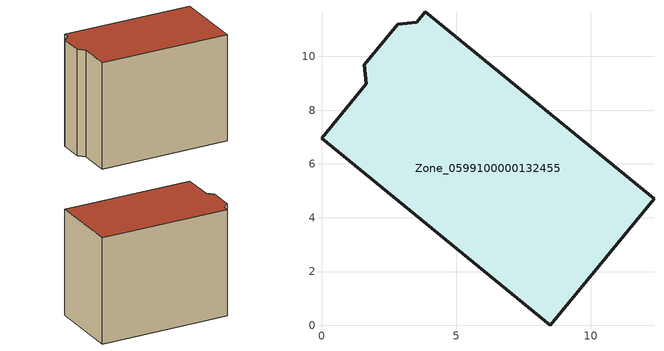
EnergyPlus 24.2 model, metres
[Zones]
Zone_0599100000132455
 floor ground (C_G): 1.66,8.98 1.59,9.69 2.83,11.2 3.54,11.27 3.86,11.66 12.36,4.71 8.51,0 0,6.96 z0
 wall outside (C_F): 8.51,0 12.36,4.71 3.86,11.66 3.54,11.27 2.83,11.2 1.59,9.69 1.66,8.98 0,6.96 8.51,0 z0:8.99
 roof outside (C_R): 1.66,8.98 0,6.96 8.51,0 12.36,4.71 3.86,11.66 3.54,11.27 2.83,11.2 1.59,9.69 z8.99
[BUILDING]
Pand.0599100000132455: North Axis=0; Terrain=City; Loads Convergence Tolerance Value=0.04; Temperature Convergence Tolerance Value=0.4; Solar Distribution=FullExterior; Maximum Number of Warmup Days=25; Minimum Number of Warmup Days=1
[Site:Location]
Rotterdam.The.Hague.AP_ZH_NLD Design_Conditions: Latitude=51.96; Longitude=4.45; Time Zone=1; Elevation=-4.5
[SITE:GROUNDTEMPERATURE:BUILDINGSURFACE]
18, 18, 18, 18, 18, 18, 18, 18, 18, 18, 18, 18
[MATERIAL] Thermal Absorptance=0.9; Solar Absorptance=0.7; Visible Absorptance=0.7
Name | Roughness | Thickness | Conductivity | Density | Specific Heat
G.TI.1946-1964 | MediumSmooth | 0.15 | 1 | 540 | 1210
F.TI.1946-1964 | Rough | 0.3 | 0.857143 | 1920 | 840
R.TI.1946-1964 | MediumRough | 0.2 | 0.277778 | 1500 | 1000
[CONSTRUCTION]
C_G: G.TI.1946-1964
C_F: F.TI.1946-1964
C_R: R.TI.1946-1964
[ZONE]
Zone_0599100000132455: Type=1; Multiplier=1; Ceiling Height=Autocalculate; Volume=Autocalculate; Floor Area=autocalculate; Part of Total Floor Area=Yes
[ZONEINFILTRATION:DESIGNFLOWRATE]
Infil_Zone_0599100000132455: Zone or ZoneList or Space or SpaceList=Zone_0599100000132455; Schedule=AlwaysOn; Design Flow Rate Calculation Method=Flow/Area; Flow Rate per Floor Area=0.003; Constant Term Coefficient=1; Temperature Term Coefficient=0; Velocity Term Coefficient=0; Velocity Squared Term Coefficient=0
[HVACTEMPLATE:ZONE:IDEALLOADSAIRSYSTEM]
Zone_0599100000132455: Maximum Heating Supply Air Temperature=50; Minimum Cooling Supply Air Temperature=13; Maximum Heating Supply Air Humidity Ratio=0.0156; Minimum Cooling Supply Air Humidity Ratio=0.0077; Heating Limit=NoLimit; Cooling Limit=NoLimit; Dehumidification Control Type=ConstantSensibleHeatRatio; Cooling Sensible Heat Ratio=0.7; Dehumidification Setpoint=60; Humidification Control Type=None; Humidification Setpoint=30; Outdoor Air Method=None; Outdoor Air Flow Rate per Person=0.00944; Outdoor Air Flow Rate per Zone Floor Area=0; Outdoor Air Flow Rate per Zone=0; Demand Controlled Ventilation Type=None; Outdoor Air Economizer Type=NoEconomizer; Heat Recovery Type=None; Sensible Heat Recovery Effectiveness=0.7; Latent Heat Recovery Effectiveness=0.65
[ZONECONTROL:THERMOSTAT]
ThermostatControl_Zone_0599100000132455: Zone or ZoneList=Zone_0599100000132455; Control Type Schedule=DualSetpointControlType; Control 1=Thermostat_Zone_0599100000132455; Temperature Difference Between Cutout And Setpoint=0
[THERMOSTATSETPOINT:DUALSETPOINT]
Thermostat_Zone_0599100000132455: Heating Setpoint Temperature Schedule=HeatingSetpoint_Zone_0599100000132455; Cooling Setpoint Temperature Schedule=CoolingSetpoint_Zone_0599100000132455
[SCHEDULE:COMPACT]
HeatingSetpoint_Zone_0599100000132455: Through: 12/31, For: AllDays, Until: 24:00, 21
CoolingSetpoint_Zone_0599100000132455: Through: 12/31, For: AllDays, Until: 24:00, 24
DualSetpointControlType: Through: 12/31, For: AllDays, Until: 24:00, 4
AlwaysOn: Through: 12/31, For: AllDays, Until: 24:00, 1
